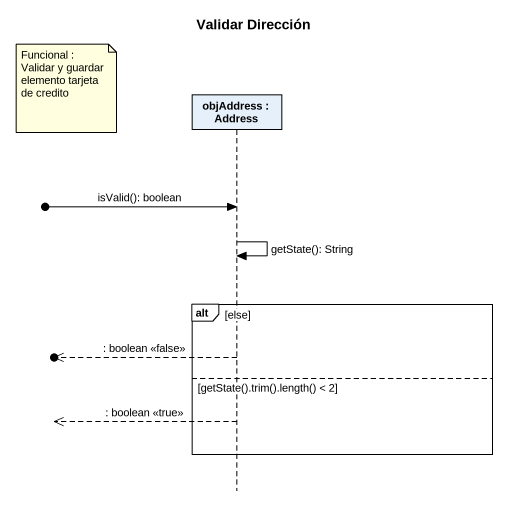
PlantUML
@startuml
title Validar Dirección
hide footbox
participant "objAddress : Address" as objAddress

note left of objAddress : Funcional : Validar y guardar elemento tarjeta de credito
[o-> objAddress : isValid(): boolean
objAddress -> objAddress : getState(): String
alt else
  [o<<-- objAddress : : boolean <<false>>
else getState().trim().length() < 2
  [o<<-- objAddress : : boolean <<true>>
end
@enduml
